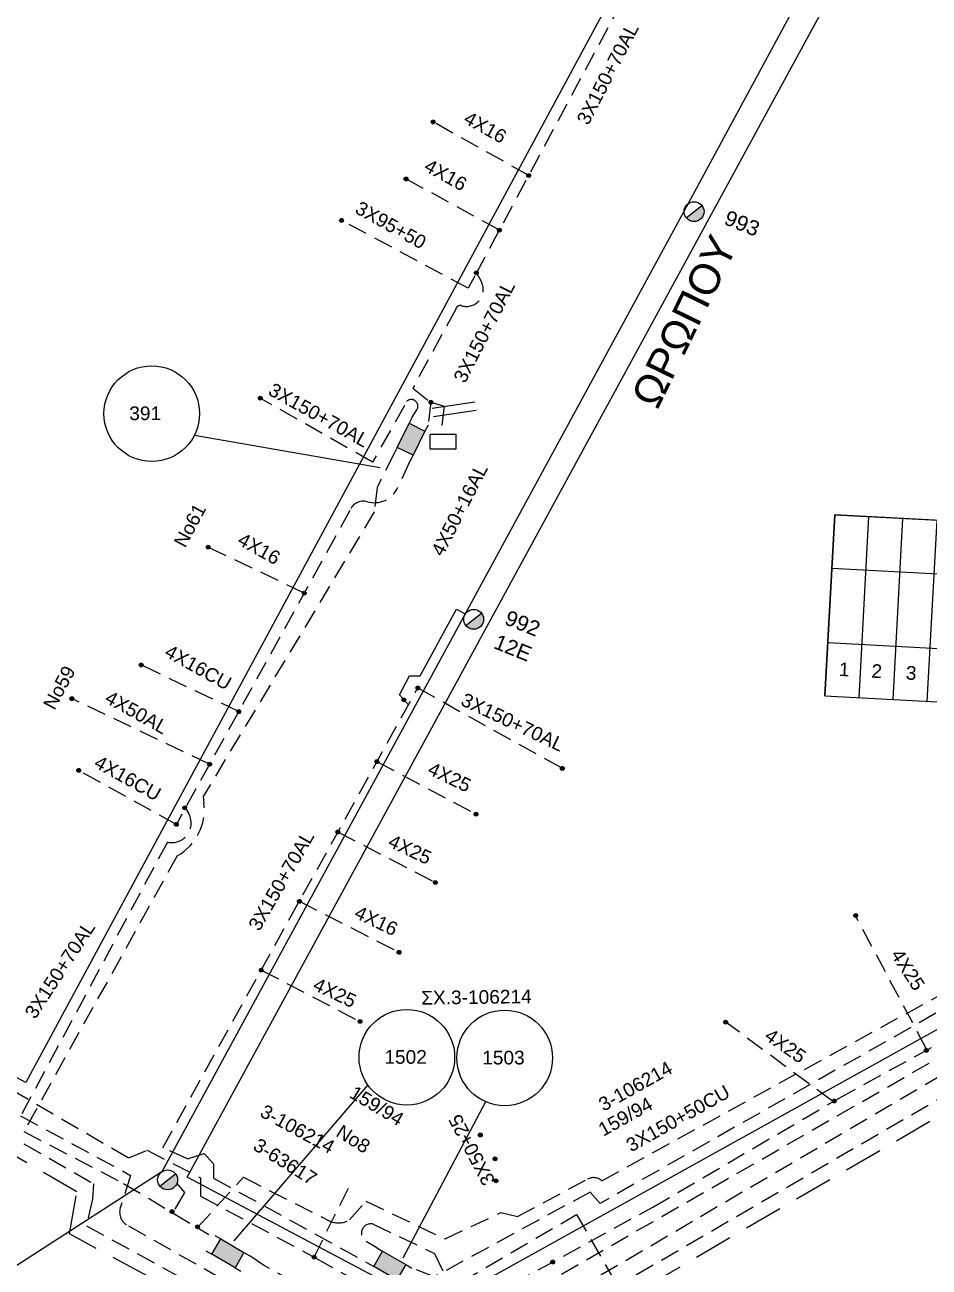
# Model space of a CAD drawing. Header units: millimetres. Extents: x 2101 to 3312, y 775 to 1363.
# Drawn here: x 2455.9 to 2515.5, y 827.7 to 909.6 of the extents above; entities that cross this region are included whole.
import ezdxf
from ezdxf.enums import TextEntityAlignment as Align

# ---------------------------------------------------------------- set-up
doc = ezdxf.new("R2010")
doc.units = ezdxf.units.MM
doc.linetypes.add('DASHED', pattern=[19.05, 12.7, -6.35])
for name, color, linetype in [('Link Box 4 Διευθύνσεων', 7, 'Continuous'), ('Pillar ΥΠΕΧΩΔΕ', 7, 'Continuous'), ('Άγνωστα', 7, 'Continuous'), ('Ασφαλειοκιβώτια Χ.Τ 13 αναχωρήσεων', 7, 'Continuous'), ('Γυμνά εναέρια ΧΤ (3Φ)   4x16CU', 7, 'Continuous'), ('Γυμνά εναέρια ΧΤ (3Φ)   4x50AL', 7, 'Continuous'), ('Εναέρια παροχή ΧΤ 4x16', 7, 'SYN_LINE'), ('Επιγραφές - Σχήματα', 7, 'Continuous'), ('Καλώδια ΧΤ   3x150+50CU', 7, 'DASHED'), ('Καλώδια ΧΤ   3x150+70AL', 7, 'DASHED'), ('Καλώδια ΧΤ   3x150AL+50CU', 7, 'DASHED'), ('Καλώδια ΧΤ   3x150AL+50XLPE', 7, 'DASHED'), ('Στύλος ΦΜ', 7, 'Continuous'), ('Στύλος ΦΜ @ 1', 7, 'Continuous'), ('Συνδέσεις', 7, 'Continuous'), ('Τομή', 7, 'Continuous'), ('Υπόβαθρο ΔΕΗ', 7, 'Continuous'), ('Υπόγεια καλώδια Παροχών ΧΤ   4x25', 7, 'DASHED')]:
    doc.layers.add(name, color=color, linetype=linetype)
doc.styles.add('arial', font='arial.ttf')
doc.styles.get("Standard").update_dxf_attribs({"font": 'arial.ttf'})
doc.linetypes.add('SYN_LINE', pattern='A,0.5,-0.0001,["/\\/\\/\\/",Standard,S=0.1,R=0,X=0,Y=-0.05],-0.25', length=0.7501)

# ---------------------------------------------------------------- blocks, each defined once
blk = doc.blocks.new('ΥΠΑΡΧΩΝ ΤΣΙΜΕΝΤΕΝΙΟΣ ΣΤΥΛΟΣ')
at = {"layer": 'Στύλος ΦΜ'}
blk.add_hatch(color=7, dxfattribs=at).paths.add_polyline_path([(-1.29, -2.28, 0.574793), (2.62, 0, 0.268822), (1.3, 2.27)])
at = {"layer": 'Στύλος ΦΜ', "color": 7}
blk.add_line((-1.29, -2.28), (1.3, 2.27), dxfattribs=at)
blk.add_circle((0, 0), 2.62, dxfattribs=at)
at = {"layer": 'Στύλος ΦΜ', "flags": 4}
for tag, p in [('ΑΡΙΘΜΟΣ', (-4.68, 8.05)), ('ΤΥΠΟΣ', (-4.91, 3.03))]:
    blk.add_attdef(tag, p, '', height=4, dxfattribs=at)
blk = doc.blocks.new('ΤΟΜΗ')
at = {"layer": 'Τομή', "ltscale": 40}
for p, q in [((-5.68, 0), (5.68, 0)), ((5.68, -2.33), (-5.68, -2.33))]:
    blk.add_line(p, q, dxfattribs=at)
blk = doc.blocks.new('LINK BOX 4 ΑΝΑΧΩΡΗΣΕΩΝ')
at = {"layer": 'Link Box 4 Διευθύνσεων', "ltscale": 40}
blk.add_hatch(color=256, dxfattribs=at).paths.add_polyline_path([(-3.54, 0), (-3.54, -4.67), (3.54, -4.67), (3.54, 0)])
for p, q in [((-3.54, 0), (-5.33, 0)), ((5.33, 0), (3.54, 0)), ((-3.54, -4.67), (-5.33, -4.67)), ((5.33, -4.67), (3.54, -4.67))]:
    blk.add_line(p, q, dxfattribs=at)
blk.add_lwpolyline([(-3.54, -4.67), (-3.54, 0), (3.54, 0), (3.54, -4.67)], close=True, dxfattribs=at)
blk = doc.blocks.new('_ΣΥΝΔΕΣΗ')
at = {"layer": 'Συνδέσεις', "linetype": 'SYN_LINE', "ltscale": 40}
blk.add_hatch(color=256, dxfattribs=at).paths.add_polyline_path([(0.5, -0.01, 1), (-0.5, -0.01, 1)])
at = {"layer": 'Συνδέσεις'}
blk.add_circle((0, -0.01), 0.5, dxfattribs=at)
blk = doc.blocks.new('PILLAR ΥΠΕΧΩΔΕ')
at = {"layer": 'Pillar ΥΠΕΧΩΔΕ', "color": 5, "ltscale": 40}
blk.add_lwpolyline([(-3.37, 1.84), (3.33, 1.84), (3.33, -2.16), (-3.37, -2.16)], close=True, dxfattribs=at)
blk = doc.blocks.new('ΑΣΦΑΛΕΙΟΚΙΒΩΤΙΟ ΥΠΟΣΤΑΘΜΟΥ 13 ΑΝΑΧΩΡΗΣΕΩΝ')
at = {"layer": 'Ασφαλειοκιβώτια Χ.Τ 13 αναχωρήσεων', "ltscale": 40}
for p, q in [((-23.86, 58.34), (23.96, 58.34)), ((-9.78, 58.34), (-9.78, -58.66)), ((9.87, 58.34), (9.87, -58.66)), ((23.96, 58.34), (23.96, -45.89)), ((-23.86, 49.34), (23.96, 49.34)), ((-23.86, 40.34), (23.96, 40.34)), ((-23.86, 31.34), (23.96, 31.34)), ((-23.86, 22.34), (23.96, 22.34)), ((-23.86, 13.34), (23.96, 13.34)), ((-23.86, 4.34), (23.96, 4.34)), ((-23.86, -4.66), (23.96, -4.66)), ((-23.86, -13.66), (23.96, -13.66)), ((-23.86, -22.66), (23.96, -22.66)), ((-23.86, -31.66), (23.96, -31.66)), ((-23.86, -40.66), (23.96, -40.66)), ((-23.86, -49.66), (23.96, -49.66))]:
    blk.add_line(p, q, dxfattribs=at)
at = {"layer": 'Ασφαλειοκιβώτια Χ.Τ 13 αναχωρήσεων'}
blk.add_lwpolyline([(-23.86, -58.66), (23.96, -58.66), (23.96, 58.34), (-23.86, 58.34)], close=True, dxfattribs=at)
for s, p in [('1', (-18.41, 55.03)), ('2', (-18.41, 46.46)), ('3', (-18.41, 37.39)), ('4', (-18.41, 28.36)), ('5', (-18.41, 19.35)), ('6', (-18.41, 10.22)), ('7', (-18.41, 1.97)), ('8', (-18.41, -7.71)), ('9', (-18.41, -16.41)), ('10', (-20.21, -25.37)), ('11', (-20.21, -34.17)), ('12', (-20.21, -43.54)), ('13', (-20.21, -52.1))]:
    blk.add_text(s, height=3.6, rotation=270, dxfattribs=at).set_placement(p)
at = {"layer": 'Ασφαλειοκιβώτια Χ.Τ 13 αναχωρήσεων', "ltscale": 40}
for tag, height, p in [('ΟΝΟΜΑ', 5, (1.15, 62.43)), ('ΚΕΙΜΕΝΟ 1', 2, (17.15, 53.4)), ('ΚΕΙΜΕΝΟ 2', 2, (17.15, 44.69)), ('ΚΕΙΜΕΝΟ 3', 2, (16.99, 35.93)), ('ΚΕΙΜΕΝΟ 4', 2, (16.99, 26.95)), ('ΚΕΙΜΕΝΟ 5', 2, (16.99, 18.11)), ('ΚΕΙΜΕΝΟ 6', 2, (16.99, 9.19)), ('ΚΕΙΜΕΝΟ 7', 2, (16.99, 0.11)), ('ΚΕΙΜΕΝΟ 8', 2, (16.99, -8.61)), ('ΚΕΙΜΕΝΟ 9', 2, (16.99, -17.74)), ('ΚΕΙΜΕΝΟ 10', 2, (16.99, -26.96)), ('ΚΕΙΜΕΝΟ 11', 2, (16.99, -36.04)), ('ΚΕΙΜΕΝΟ 12', 2, (16.99, -44.96)), ('ΚΕΙΜΕΝΟ 13', 2, (16.99, -54.16)), ('ΣΧ', 2, (1.2, -60.52))]:
    blk.add_attdef(tag, text='', height=height, dxfattribs=at).set_placement(p, align=Align.MIDDLE_CENTER)

msp = doc.modelspace()

# ---------------------------------------------------------------- linework, layer by layer
at = {"layer": 'Άγνωστα', "color": 5, "ltscale": 40}
msp.add_lwpolyline([(2560.764, 1032.079), (2555.344, 999.931), (2530.46, 954.113), (2520.657, 936.723), (2499.642, 897.816), (2484.93, 870.733), (2464.968, 834.029)], dxfattribs=at)
at = {"layer": 'Άγνωστα', "color": 1, "linetype": 'DASHED', "ltscale": 0.1}
msp.add_lwpolyline([(2485.575, 893.047), (2485.139, 892.234), (2476.794, 896.709)], dxfattribs=at)
at = {"layer": 'Άγνωστα', "color": 5}
msp.add_lwpolyline([(2481.202, 864.783), (2480.608, 865.447), (2481.273, 866.69), (2481.97, 866.69), (2484.378, 871.089), (2484.954, 870.777)], dxfattribs=at)
at = {"layer": 'Άγνωστα', "color": 2, "ltscale": 0.1}
msp.add_lwpolyline([(2464.968, 834.029), (2443.657, 820.278)], dxfattribs=at)
at = {"layer": 'Άγνωστα', "color": 62, "linetype": 'DASHED', "ltscale": 0.1}
msp.add_lwpolyline([(2474.994, 828.399), (2477.467, 833.389)], dxfattribs=at)
at = {"layer": 'Γυμνά εναέρια ΧΤ (3Φ)   4x16CU', "color": 85, "linetype": 'DASHED', "ltscale": 0.1}
for points in [[(2470.029, 864.34), (2463.602, 867.416)], [(2465.922, 856.914), (2459.487, 860.473)]]:
    msp.add_lwpolyline(points, dxfattribs=at)
at = {"layer": 'Γυμνά εναέρια ΧΤ (3Φ)   4x50AL', "color": 85, "linetype": 'DASHED', "ltscale": 0.1}
msp.add_lwpolyline([(2468.112, 860.875), (2459.036, 865.197)], dxfattribs=at)
at = {"layer": 'Εναέρια παροχή ΧΤ 4x16', "color": 1, "linetype": 'DASHED', "ltscale": 0.1}
for points in [[(2489.126, 899.667), (2482.837, 903.192)], [(2487.194, 896.066), (2481.049, 899.438)]]:
    msp.add_lwpolyline(points, dxfattribs=at)
at = {"layer": 'Εναέρια παροχή ΧΤ 4x16', "color": 85, "linetype": 'DASHED', "ltscale": 0.1}
msp.add_lwpolyline([(2474.348, 872.151), (2468.011, 875.175)], dxfattribs=at)
at = {"layer": 'Εναέρια παροχή ΧΤ 4x16', "color": 5, "linetype": 'DASHED', "ltscale": 0.1}
msp.add_lwpolyline([(2474.024, 851.843), (2480.59, 848.484)], dxfattribs=at)
at = {"layer": 'Επιγραφές - Σχήματα'}
for points in [[(2467.108, 882.55), (2479.353, 880.418)], [(2478.534, 839.745), (2469.713, 829.467)], [(2486.281, 838.639), (2480.846, 828.328)]]:
    msp.add_lwpolyline(points, dxfattribs=at)
for centre in [(2464.298, 883.973), (2481.102, 841.567), (2487.546, 841.524)]:
    msp.add_circle(centre, 3.149, dxfattribs=at)
at = {"layer": 'Καλώδια ΧΤ   3x150+50CU', "color": 27, "linetype": 'DASHED', "ltscale": 0.1}
msp.add_lwpolyline([(2543.524, 871.816), (2548.398, 869.575, -0.334185), (2548.801, 867.924), (2540.529, 853.327), (2519.367, 841.438), (2518.775, 841.763), (2517.975, 841.355), (2491.345, 825.709), (2483.118, 821.087, 0.198289), (2480.901, 818.275), (2473.848, 803.297), (2477.393, 801.128), (2477.651, 801.303, -0.33903), (2478.758, 801.239, -0.559377), (2478.636, 800.484, -0.373747)], format="xyb", dxfattribs=at)
at = {"layer": 'Καλώδια ΧΤ   3x150+50CU', "color": 30, "ltscale": 0.1}
msp.add_lwpolyline([(2441.875, 785.895), (2445.096, 788.205), (2446.378, 788.205), (2446.081, 788.635, -0.779766), (2447.843, 790.643, 0.028875), (2449.684, 789.829), (2472.421, 802.528), (2479.674, 819.098), (2481.367, 821.589), (2517.896, 842.554), (2518.162, 842.09), (2539.675, 854), (2547.773, 868.84), (2543.138, 870.972)], format="xyb", dxfattribs=at)
at = {"layer": 'Καλώδια ΧΤ   3x150+50CU', "ltscale": 0.1}
msp.add_lwpolyline([(2542.578, 869.745), (2543.588, 869.224), (2538.016, 858.511), (2524.899, 851.176), (2520.04, 848.497, 0.21308), (2519.608, 847.927, 0.114138), (2519.608, 847.095, -0.340884), (2519.263, 846.341), (2493.831, 831.944), (2493.167, 832.682), (2482.915, 827.11), (2481.421, 827.681)], format="xyb", dxfattribs=at)
at = {"layer": 'Καλώδια ΧΤ   3x150+50CU', "color": 2, "ltscale": 0.1}
msp.add_lwpolyline([(2450.13, 842.319), (2462.788, 834.935), (2463.991, 835.44), (2467.516, 833.629), (2467.503, 832.419), (2475.098, 828.343), (2483.07, 823.886), (2497.301, 831.698), (2509.542, 838.854), (2519.966, 844.576), (2520.252, 845.104)], dxfattribs=at)
at = {"layer": 'Καλώδια ΧΤ   3x150+70AL', "color": 1, "ltscale": 0.1}
for points in [[(2460.288, 984.946), (2464.627, 982.722), (2457.417, 969.233), (2465.411, 965.24), (2466.677, 964.497, -0.300183), (2467.598, 962.623), (2462.732, 953.786), (2477.683, 945.419), (2486.735, 940.828), (2486.659, 940.43, 0.552444), (2488.781, 938.458, 0.133961), (2489.853, 939.081), (2504.892, 931.278), (2505.149, 929.546), (2485.575, 893.047)], [(2485.684, 893.25), (2485.995, 892.692, -0.671999), (2484.707, 891.082, 0.428458), (2484.32, 890.86), (2481.498, 885.652), (2482.672, 884.724), (2482.496, 883.216)], [(2481.451, 883.737), (2481.763, 884.229, 1.249939), (2480.956, 884.518), (2478.835, 880.779), (2471.447, 884.993)]]:
    msp.add_lwpolyline(points, format="xyb", dxfattribs=at)
msp.add_lwpolyline([(2482.672, 884.724), (2483.556, 884.457), (2483.336, 882.624)], dxfattribs=at)
at = {"layer": 'Καλώδια ΧΤ   3x150+70AL', "color": 151, "ltscale": 0.1}
for points in [[(2480.262, 881.353), (2479.148, 879.117), (2478.958, 877.508), (2467.684, 858.751), (2467.738, 858.301, -0.303416), (2465.982, 854.843), (2455.876, 836.677), (2462.442, 833.26), (2468.052, 829.898)], [(2467.309, 830.343), (2470.343, 833.659), (2475.945, 830.812, 0.255264), (2477.319, 830.853), (2478.406, 832.078), (2483.615, 829.604), (2487.288, 831.33), (2488.397, 831.068), (2492.997, 833.538, -0.308435), (2493.945, 833.438), (2518.197, 846.752, 0.257899), (2518.719, 847.577, -0.314962), (2520.431, 849.741), (2537.623, 859.311), (2543.154, 869.041), (2542.413, 869.384)]]:
    msp.add_lwpolyline(points, format="xyb", dxfattribs=at)
at = {"layer": 'Καλώδια ΧΤ   3x150+70AL', "color": 85, "ltscale": 0.1}
msp.add_lwpolyline([(2481.307, 880.832), (2480.491, 879.078, -0.369698), (2478.499, 878.171, 0.396546), (2477.352, 877.582), (2465.922, 856.914)], format="xyb", dxfattribs=at)
at = {"layer": 'Καλώδια ΧΤ   3x150+70AL', "color": 85, "linetype": 'DASHED', "ltscale": 0.1}
msp.add_lwpolyline([(2466.515, 857.985), (2466.711, 857.658, -0.659902), (2465.33, 855.744), (2455.66, 837.7), (2462.907, 833.789), (2462.228, 831.647, 0.386331), (2462.773, 830.461), (2479.554, 820.954), (2483.661, 818.768), (2497.033, 825.349), (2496.223, 827.247), (2518.874, 840.424), (2519.201, 840.203), (2541.283, 852.384), (2550.772, 869.992), (2544.128, 873.138)], format="xyb", dxfattribs=at)
at = {"layer": 'Καλώδια ΧΤ   3x150+70AL', "color": 5, "ltscale": 0.1}
for points in [[(2466.647, 834.871), (2465.018, 835.61), (2481.823, 865.902)], [(2481.823, 865.902), (2491.34, 860.606)]]:
    msp.add_lwpolyline(points, dxfattribs=at)
at = {"layer": 'Καλώδια ΧΤ   3x150+70AL', "color": 151, "ltscale": 0.1}
msp.add_lwpolyline([(2465.948, 833.246), (2466.464, 832.654), (2465.668, 831.326)], dxfattribs=at)
at = {"layer": 'Καλώδια ΧΤ   3x150AL+50CU', "color": 173, "ltscale": 0.1}
for points in [[(2480.766, 826.712), (2483.02, 825.783), (2492.287, 831.22), (2499.834, 817.98), (2515.294, 826.31), (2521.48, 829.553), (2521.449, 829.985, -0.544146), (2532.463, 838.295), (2542.838, 842.995, -0.256703), (2545.155, 842.816, 0.247489), (2546.149, 842.721), (2547.753, 843.626), (2547.753, 844.152), (2548.281, 844.421)], [(2479.117, 829.019), (2478.417, 829.425, -0.869833), (2478.886, 830.574), (2482.924, 828.649), (2484.026, 826.373)]]:
    msp.add_lwpolyline(points, format="xyb", dxfattribs=at)
at = {"layer": 'Καλώδια ΧΤ   3x150AL+50CU', "color": 5, "ltscale": 0.1}
msp.add_lwpolyline([(2449.35, 841.423), (2454.232, 838.865), (2454.232, 836.821), (2460.469, 833.227), (2460.39, 832.221), (2459.996, 830.467), (2477.585, 820.789), (2484.12, 817.425), (2493.427, 822.159), (2497.567, 813.73), (2524.172, 828.556), (2525.162, 828.177), (2531.724, 831.69), (2532.141, 833.028, 0.397649), (2531.241, 834.87), (2528.891, 833.62), (2529.079, 833.219)], format="xyb", dxfattribs=at)
msp.add_lwpolyline([(2466.647, 834.871), (2467.755, 835.236), (2468.373, 834.549), (2468.373, 833.61), (2478.531, 828.01)], dxfattribs=at)
at = {"layer": 'Καλώδια ΧΤ   3x150AL+50CU', "color": 133, "ltscale": 0.1}
msp.add_lwpolyline([(2528.687, 833.035), (2528.234, 833.673), (2524.972, 831.78, 0.319918), (2523.826, 829.253), (2498.381, 815.166), (2493.255, 824.897), (2483.738, 819.862), (2478.395, 822.671), (2478.723, 823.976), (2471.722, 827.835), (2470.755, 828.485)], format="xyb", dxfattribs=at)
at = {"layer": 'Καλώδια ΧΤ   3x150AL+50XLPE', "linetype": 'DASHED', "ltscale": 0.2}
msp.add_lwpolyline([(2544.329, 873.578), (2551.962, 870.092), (2542.024, 851.65), (2519.149, 839.032), (2518.835, 839.244), (2497.49, 826.826), (2498.794, 823.768), (2484.106, 816.296), (2458.889, 829.928), (2459.366, 832.709), (2453.232, 836.243), (2453.232, 838.261), (2432.122, 849.353, -0.518332), (2428.042, 852.546), (2412.211, 860.674), (2402.19, 843.558, -0.370302), (2396.573, 840.829), (2380.618, 812.681), (2377.631, 807.223), (2389.594, 800.676)], format="xyb", dxfattribs=at)
at = {"layer": 'Υπόβαθρο ΔΕΗ'}
for points in [[(2571.185, 1026.137), (2618.044, 1000.634), (2538.983, 856.129), (2482.954, 825.007), (2466.635, 833.671), (2553.446, 993.176), (2571.185, 1026.137)], [(2456.006, 839.906), (2413.045, 862.602), (2462.316, 952.793), (2504.849, 930.482), (2456.006, 839.906)]]:
    msp.add_lwpolyline(points, dxfattribs=at)
at = {"layer": 'Υπόγεια καλώδια Παροχών ΧΤ   4x25', "color": 5, "ltscale": 0.1}
for points in [[(2479.13, 861.047), (2485.658, 857.586)], [(2476.558, 856.412), (2482.976, 853.085)], [(2471.51, 847.313), (2478.019, 843.926)]]:
    msp.add_lwpolyline(points, dxfattribs=at)
at = {"layer": 'Υπόγεια καλώδια Παροχών ΧΤ   4x25', "color": 2, "ltscale": 0.1}
for points in [[(2515.318, 842.147), (2510.654, 850.884)], [(2509.129, 838.683), (2502.202, 843.807)]]:
    msp.add_lwpolyline(points, dxfattribs=at)

# ---------------------------------------------------------------- block references
at = {"xscale": 0.25, "yscale": 0.25, "zscale": 0.25}
msp.add_blockref('PILLAR ΥΠΕΧΩΔΕ', (2483.486, 882.162), dxfattribs=at)
at = {"layer": 'Link Box 4 Διευθύνσεων', "xscale": 0.25, "yscale": 0.25, "zscale": 0.25}
for p, rotation in [((2480.857, 882.545), 63.49962358743239), ((2469.017, 828.145), 149.8581942622973), ((2479.683, 827.341), 149.8581942622973)]:
    msp.add_blockref('LINK BOX 4 ΑΝΑΧΩΡΗΣΕΩΝ', p, dxfattribs=dict(at, rotation=rotation))
at = {"layer": 'Ασφαλειοκιβώτια Χ.Τ 13 αναχωρήσεων', "xscale": 0.2500000000000416, "yscale": 0.2500000000000416, "zscale": 0.2500000000000416, "rotation": 86.93266084277361}
msp.add_blockref('ΑΣΦΑΛΕΙΟΚΙΒΩΤΙΟ ΥΠΟΣΤΑΘΜΟΥ 13 ΑΝΑΧΩΡΗΣΕΩΝ', (2523.529, 870.554), dxfattribs=at)
at = {"layer": 'Στύλος ΦΜ @ 1', "ltscale": 40}
ref = msp.add_blockref('ΥΠΑΡΧΩΝ ΤΣΙΜΕΝΤΕΝΙΟΣ ΣΤΥΛΟΣ', (2500.021, 897.283), dxfattribs=dict(at, xscale=0.25, yscale=0.25, zscale=0.25, rotation=338.0348720893729))
ref.add_attrib('ΤΥΠΟΣ', '993', (2501.918, 896.486), dxfattribs={"layer": 'Στύλος ΦΜ', "height": 1, "rotation": 338.03487, "flags": 4})
ref = msp.add_blockref('ΥΠΑΡΧΩΝ ΤΣΙΜΕΝΤΕΝΙΟΣ ΣΤΥΛΟΣ', (2485.505, 870.421), dxfattribs=dict(at, xscale=0.25, yscale=0.25, zscale=0.25, rotation=338.0348720893729))
ref.add_attrib('ΤΥΠΟΣ', '992', (2487.459, 870.13), dxfattribs={"layer": 'Στύλος ΦΜ', "height": 1, "rotation": 338.03487, "flags": 4})
ref.add_attrib('ΑΡΙΘΜΟΣ', '12E', (2486.748, 868.544), dxfattribs={"layer": 'Στύλος ΦΜ', "height": 1, "rotation": 338.03487, "flags": 4})
at = {"layer": 'Στύλος ΦΜ @ 1', "ltscale": 40, "xscale": 0.25, "yscale": 0.25, "zscale": 0.25, "rotation": 338.0348720893729}
msp.add_blockref('ΥΠΑΡΧΩΝ ΤΣΙΜΕΝΤΕΝΙΟΣ ΣΤΥΛΟΣ', (2465.342, 833.491), dxfattribs=at)
at = {"layer": 'Συνδέσεις', "xscale": 0.25, "yscale": 0.25, "zscale": 0.25}
for p in [(2482.837, 903.192), (2481.049, 899.438), (2489.126, 899.667), (2476.794, 896.709), (2487.194, 896.066), (2485.684, 893.25), (2471.447, 884.993), (2482.681, 884.723), (2468.011, 875.175), (2474.348, 872.151), (2463.602, 867.416), (2481.823, 865.902), (2459.036, 865.197), (2480.905, 865.115), (2470.029, 864.34), (2479.13, 861.047), (2459.487, 860.473), (2468.112, 860.875), (2491.34, 860.606), (2466.471, 858.006), (2465.922, 856.914), (2485.658, 857.586), (2476.558, 856.412), (2482.976, 853.085), (2474.024, 851.843), (2510.668, 850.91), (2480.59, 848.484), (2471.51, 847.313), (2478.019, 843.926), (2502.102, 843.884), (2515.319, 842.025), (2509.255, 838.686), (2485.943, 836.45), (2486.909, 834.877), (2486.969, 833.43), (2465.634, 831.399), (2467.313, 830.402), (2474.994, 828.399), (2490.712, 828.081)]:
    msp.add_blockref('_ΣΥΝΔΕΣΗ', p, dxfattribs=at)
at = {"layer": 'Τομή', "xscale": 0.2499999999999994, "yscale": 0.2499999999999994, "zscale": 0.2499999999999994, "rotation": 188.418855293834}
msp.add_blockref('ΤΟΜΗ', (2484.253, 883.972), dxfattribs=at)

# ---------------------------------------------------------------- texts
at = {"ltscale": 40, "insert": (2484.131, 886.329), "char_height": 0.9, "width": 69.19041, "attachment_point": 1, "rotation": 62.86604, "style": 'arial'}
msp.add_mtext('\\pt17.1,18,18.9;3X150+70AL', dxfattribs=at)
at = {"layer": 'Άγνωστα', "ltscale": 40, "char_height": 0.9, "width": 69.19041, "attachment_point": 1, "style": 'arial'}
for s, insert, rotation in [('3X95+50', (2478.055, 898.024), 330.88604), ('\\pt17.1,18,18.9;4X50+16AL', (2482.658, 874.911), 62.86604), ('No61', (2465.706, 875.501), 61.88371), ('No59', (2457.096, 864.81), 61.88371), ('ΣX.3-106214', (2482.04, 845.934), 0.7954), ('3-106214', (2493.618, 838.761), 29.34048), ('159/94', (2477.702, 839.745), 329.17158), ('3-106214', (2471.781, 838.507), 331.49513), ('159/94', (2493.602, 837.114), 29.34048), ('3X50+25', (2486.154, 833.003), 117.66587), ('No8', (2476.839, 837.181), 327.89625), ('3-63617', (2471.378, 836.299), 327.89625)]:
    msp.add_mtext(s, dxfattribs=dict(at, insert=insert, rotation=rotation))
at = {"layer": 'Γυμνά εναέρια ΧΤ (3Φ)   4x16CU', "ltscale": 40, "char_height": 0.9, "width": 69.19041, "attachment_point": 1, "rotation": 330.88604, "style": 'arial'}
for insert in [(2465.504, 868.813), (2460.863, 861.512)]:
    msp.add_mtext('4X16CU', dxfattribs=dict(at, insert=insert))
at = {"layer": 'Γυμνά εναέρια ΧΤ (3Φ)   4x50AL', "ltscale": 40, "insert": (2461.569, 865.776), "char_height": 0.9, "width": 69.19041, "attachment_point": 1, "rotation": 330.88604, "style": 'arial'}
msp.add_mtext('4X50AL', dxfattribs=at)
at = {"layer": 'Εναέρια παροχή ΧΤ 4x16', "ltscale": 40, "char_height": 0.9, "width": 69.19041, "attachment_point": 1, "style": 'arial'}
for insert, rotation in [((2485.207, 903.951), 330.88604), ((2482.599, 900.811), 330.88604), ((2477.957, 851.603), 334.68499)]:
    msp.add_mtext('4X16', dxfattribs=dict(at, insert=insert, rotation=rotation))
at = {"layer": 'Εναέρια παροχή ΧΤ 4x16', "color": 0, "ltscale": 40, "insert": (2470.31, 876.188), "char_height": 0.9, "width": 69.19041, "attachment_point": 1, "rotation": 330.88604, "style": 'arial'}
msp.add_mtext('4X16', dxfattribs=at)
at = {"layer": 'Επιγραφές - Σχήματα', "ltscale": 40, "insert": (2495.815, 885.063), "char_height": 2, "width": 28.88887, "attachment_point": 1, "rotation": 63.93823, "style": 'arial'}
msp.add_mtext('ΩPΩΠOY', dxfattribs=at)
at = {"layer": 'Επιγραφές - Σχήματα', "char_height": 0.9, "width": 8.55915, "attachment_point": 1}
for s, insert in [('391', (2462.817, 884.446)), ('1502', (2479.622, 842.04)), ('1503', (2486.065, 841.996))]:
    msp.add_mtext(s, dxfattribs=dict(at, insert=insert))
at = {"layer": 'Καλώδια ΧΤ   3x150+50CU', "ltscale": 40, "insert": (2495.434, 836.076), "char_height": 0.9, "width": 69.19041, "attachment_point": 1, "rotation": 29.34048, "style": 'arial'}
msp.add_mtext('3X150+50CU', dxfattribs=at)
at = {"layer": 'Καλώδια ΧΤ   3x150+70AL', "ltscale": 40, "char_height": 0.9, "width": 69.19041, "attachment_point": 1, "style": 'arial'}
for s, insert, rotation in [('\\pt17.1,18,18.9;3X150+70AL', (2492.248, 903.332), 62.56663), ('3X150+70AL', (2472.337, 886.052), 330.88604), ('3X150+70AL', (2484.969, 865.617), 334.68499), ('3X150+70AL', (2470.61, 850.268), 60.01209), ('3X150+70AL', (2455.87, 844.524), 56.85321)]:
    msp.add_mtext(s, dxfattribs=dict(at, insert=insert, rotation=rotation))
at = {"layer": 'Υπόγεια καλώδια Παροχών ΧΤ   4x25', "ltscale": 40, "char_height": 0.9, "width": 69.19041, "attachment_point": 1, "style": 'arial'}
for insert, rotation in [((2482.783, 861.066), 334.68499), ((2480.176, 856.3), 334.68499), ((2513.701, 848.819), 302.67317), ((2475.223, 846.865), 334.68499), ((2505.1, 843.539), 324.97035)]:
    msp.add_mtext('4X25', dxfattribs=dict(at, insert=insert, rotation=rotation))

doc.saveas('drawing.dxf')
